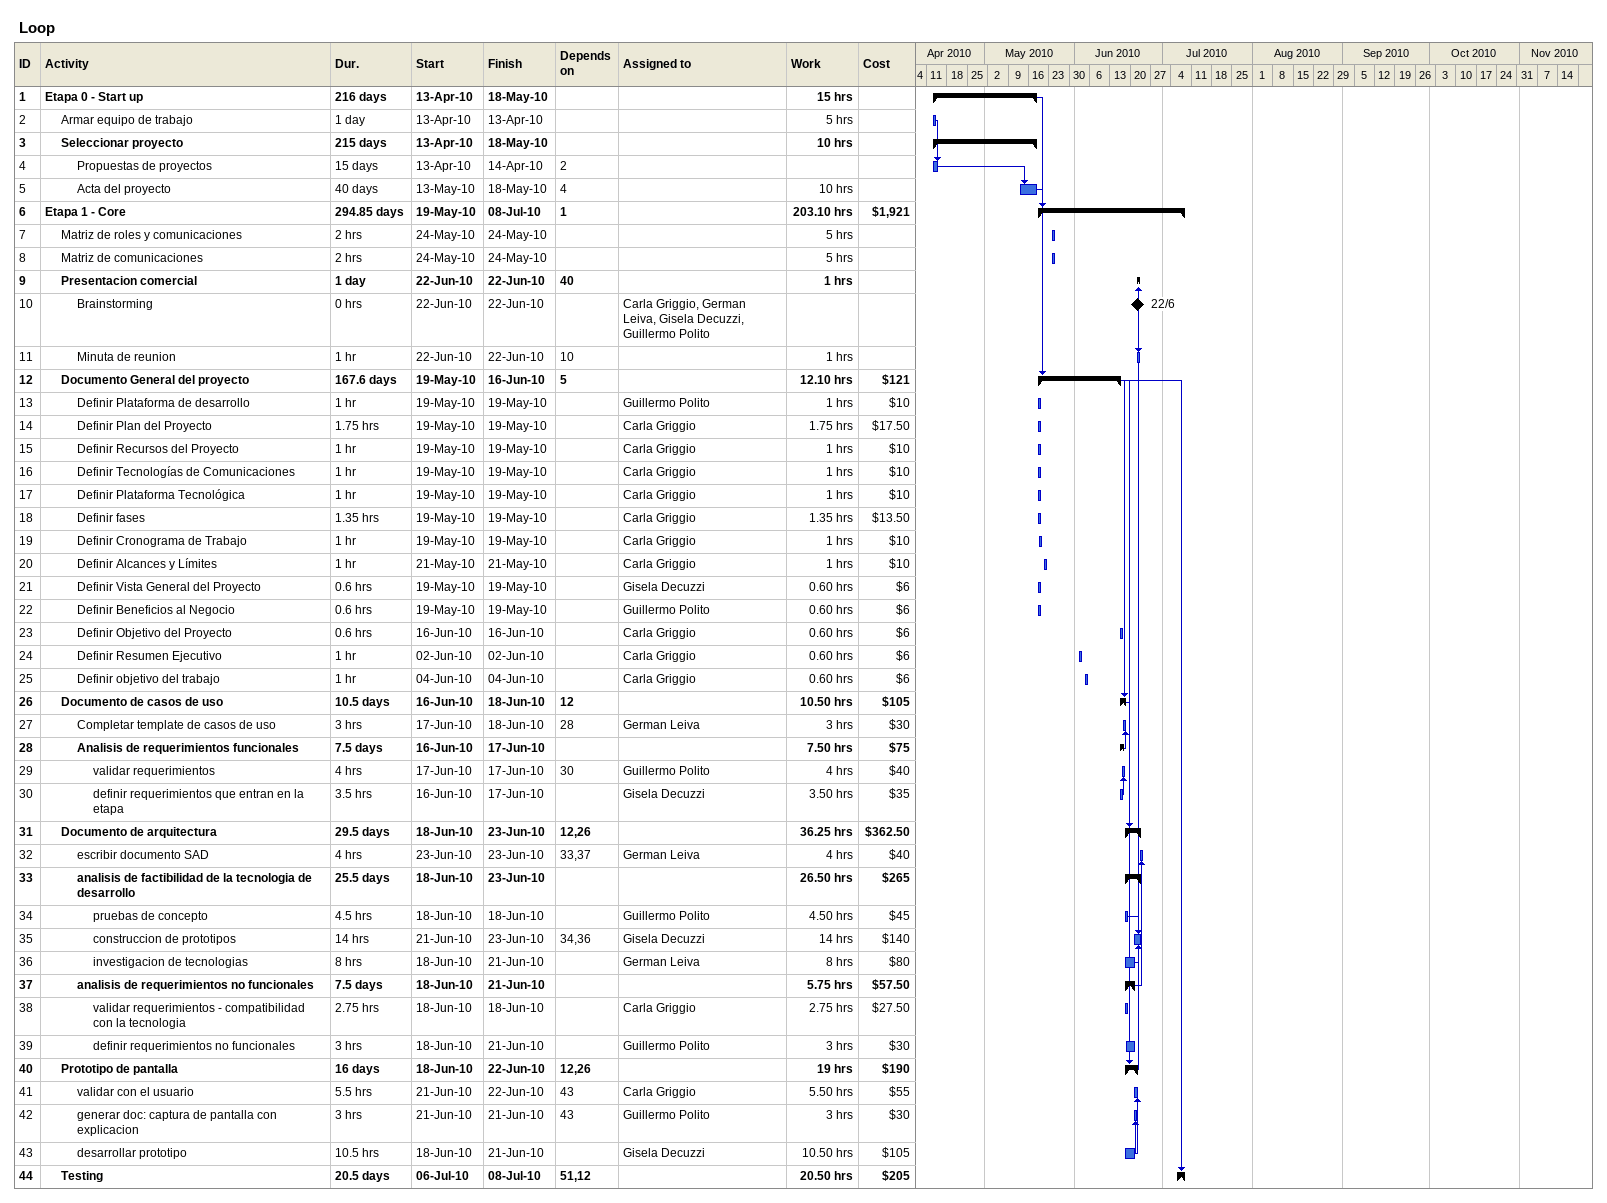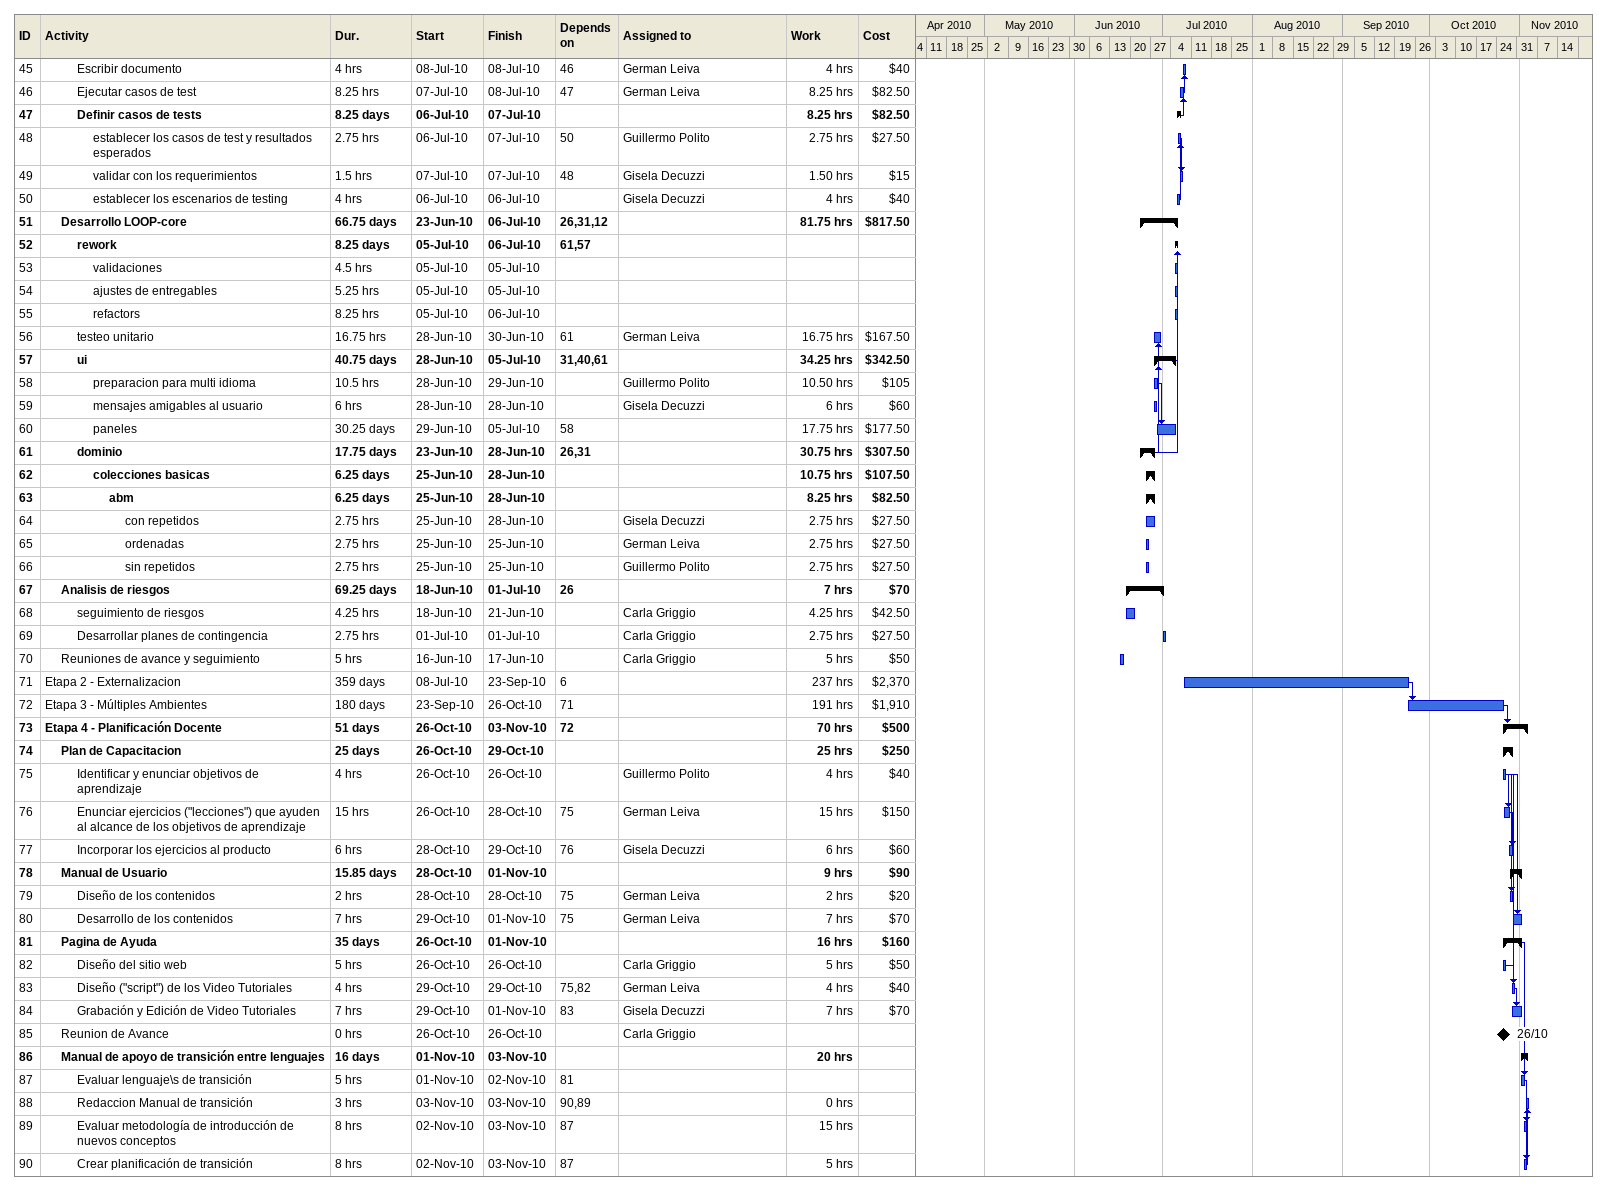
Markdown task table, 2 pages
Loop

| ID | Level | Task | Duration | Start | Finish | Predecessors | Resources | Work (h) | Cost ($) |
|---|---|---|---|---|---|---|---|---|---|
| 1 | 1 | **Etapa 0 - Start up** | 216d | 2010-04-13 | 2010-05-18 |  |  | 15 |  |
| 2 | 2 | Armar equipo de trabajo | 1d | 2010-04-13 | 2010-04-13 |  |  | 5 |  |
| 3 | 2 | **Seleccionar proyecto** | 215d | 2010-04-13 | 2010-05-18 |  |  | 10 |  |
| 4 | 3 | Propuestas de proyectos | 15d | 2010-04-13 | 2010-04-14 | 2 |  |  |  |
| 5 | 3 | Acta del proyecto | 40d | 2010-05-13 | 2010-05-18 | 4 |  | 10 |  |
| 6 | 1 | **Etapa 1 - Core** | 294.85d | 2010-05-19 | 2010-07-08 | 1 |  | 203.10 | 1921 |
| 7 | 2 | Matriz de roles y comunicaciones | 2h | 2010-05-24 | 2010-05-24 |  |  | 5 |  |
| 8 | 2 | Matriz de comunicaciones | 2h | 2010-05-24 | 2010-05-24 |  |  | 5 |  |
| 9 | 2 | **Presentacion comercial** | 1d | 2010-06-22 | 2010-06-22 | 40 |  | 1 |  |
| 10 | 3 | Brainstorming | 0h | 2010-06-22 | 2010-06-22 |  | Carla Griggio, German Leiva, Gisela Decuzzi, Guillermo Polito |  |  |
| 11 | 3 | Minuta de reunion | 1h | 2010-06-22 | 2010-06-22 | 10 |  | 1 |  |
| 12 | 2 | **Documento General del proyecto** | 167.6d | 2010-05-19 | 2010-06-16 | 5 |  | 12.10 | 121 |
| 13 | 3 | Definir Plataforma de desarrollo | 1h | 2010-05-19 | 2010-05-19 |  | Guillermo Polito | 1 | 10 |
| 14 | 3 | Definir Plan del Proyecto | 1.75h | 2010-05-19 | 2010-05-19 |  | Carla Griggio | 1.75 | 17.50 |
| 15 | 3 | Definir Recursos del Proyecto | 1h | 2010-05-19 | 2010-05-19 |  | Carla Griggio | 1 | 10 |
| 16 | 3 | Definir Tecnologías de Comunicaciones | 1h | 2010-05-19 | 2010-05-19 |  | Carla Griggio | 1 | 10 |
| 17 | 3 | Definir Plataforma Tecnológica | 1h | 2010-05-19 | 2010-05-19 |  | Carla Griggio | 1 | 10 |
| 18 | 3 | Definir fases | 1.35h | 2010-05-19 | 2010-05-19 |  | Carla Griggio | 1.35 | 13.50 |
| 19 | 3 | Definir Cronograma de Trabajo | 1h | 2010-05-19 | 2010-05-19 |  | Carla Griggio | 1 | 10 |
| 20 | 3 | Definir Alcances y Límites | 1h | 2010-05-21 | 2010-05-21 |  | Carla Griggio | 1 | 10 |
| 21 | 3 | Definir Vista General del Proyecto | 0.6h | 2010-05-19 | 2010-05-19 |  | Gisela Decuzzi | 0.60 | 6 |
| 22 | 3 | Definir Beneficios al Negocio | 0.6h | 2010-05-19 | 2010-05-19 |  | Guillermo Polito | 0.60 | 6 |
| 23 | 3 | Definir Objetivo del Proyecto | 0.6h | 2010-06-16 | 2010-06-16 |  | Carla Griggio | 0.60 | 6 |
| 24 | 3 | Definir Resumen Ejecutivo | 1h | 2010-06-02 | 2010-06-02 |  | Carla Griggio | 0.60 | 6 |
| 25 | 3 | Definir objetivo del trabajo | 1h | 2010-06-04 | 2010-06-04 |  | Carla Griggio | 0.60 | 6 |
| 26 | 2 | **Documento de casos de uso** | 10.5d | 2010-06-16 | 2010-06-18 | 12 |  | 10.50 | 105 |
| 27 | 3 | Completar template de casos de uso | 3h | 2010-06-17 | 2010-06-18 | 28 | German Leiva | 3 | 30 |
| 28 | 3 | **Analisis de requerimientos funcionales** | 7.5d | 2010-06-16 | 2010-06-17 |  |  | 7.50 | 75 |
| 29 | 4 | validar requerimientos | 4h | 2010-06-17 | 2010-06-17 | 30 | Guillermo Polito | 4 | 40 |
| 30 | 4 | definir requerimientos que entran en la etapa | 3.5h | 2010-06-16 | 2010-06-17 |  | Gisela Decuzzi | 3.50 | 35 |
| 31 | 2 | **Documento de arquitectura** | 29.5d | 2010-06-18 | 2010-06-23 | 12, 26 |  | 36.25 | 362.50 |
| 32 | 3 | escribir documento SAD | 4h | 2010-06-23 | 2010-06-23 | 33, 37 | German Leiva | 4 | 40 |
| 33 | 3 | **analisis de factibilidad de la tecnologia de desarrollo** | 25.5d | 2010-06-18 | 2010-06-23 |  |  | 26.50 | 265 |
| 34 | 4 | pruebas de concepto | 4.5h | 2010-06-18 | 2010-06-18 |  | Guillermo Polito | 4.50 | 45 |
| 35 | 4 | construccion de prototipos | 14h | 2010-06-21 | 2010-06-23 | 34, 36 | Gisela Decuzzi | 14 | 140 |
| 36 | 4 | investigacion de tecnologias | 8h | 2010-06-18 | 2010-06-21 |  | German Leiva | 8 | 80 |
| 37 | 3 | **analisis de requerimientos no funcionales** | 7.5d | 2010-06-18 | 2010-06-21 |  |  | 5.75 | 57.50 |
| 38 | 4 | validar requerimientos - compatibilidad con la tecnologia | 2.75h | 2010-06-18 | 2010-06-18 |  | Carla Griggio | 2.75 | 27.50 |
| 39 | 4 | definir requerimientos no funcionales | 3h | 2010-06-18 | 2010-06-21 |  | Guillermo Polito | 3 | 30 |
| 40 | 2 | **Prototipo de pantalla** | 16d | 2010-06-18 | 2010-06-22 | 12, 26 |  | 19 | 190 |
| 41 | 3 | validar con el usuario | 5.5h | 2010-06-21 | 2010-06-22 | 43 | Carla Griggio | 5.50 | 55 |
| 42 | 3 | generar doc: captura de pantalla con explicacion | 3h | 2010-06-21 | 2010-06-21 | 43 | Guillermo Polito | 3 | 30 |
| 43 | 3 | desarrollar prototipo | 10.5h | 2010-06-18 | 2010-06-21 |  | Gisela Decuzzi | 10.50 | 105 |
| 44 | 2 | **Testing** | 20.5d | 2010-07-06 | 2010-07-08 | 51, 12 |  | 20.50 | 205 |
| 45 | 3 | Escribir documento | 4h | 2010-07-08 | 2010-07-08 | 46 | German Leiva | 4 | 40 |
| 46 | 3 | Ejecutar casos de test | 8.25h | 2010-07-07 | 2010-07-08 | 47 | German Leiva | 8.25 | 82.50 |
| 47 | 3 | **Definir casos de tests** | 8.25d | 2010-07-06 | 2010-07-07 |  |  | 8.25 | 82.50 |
| 48 | 4 | establecer los casos de test y resultados esperados | 2.75h | 2010-07-06 | 2010-07-07 | 50 | Guillermo Polito | 2.75 | 27.50 |
| 49 | 4 | validar con los requerimientos | 1.5h | 2010-07-07 | 2010-07-07 | 48 | Gisela Decuzzi | 1.50 | 15 |
| 50 | 4 | establecer los escenarios de testing | 4h | 2010-07-06 | 2010-07-06 |  | Gisela Decuzzi | 4 | 40 |
| 51 | 2 | **Desarrollo LOOP-core** | 66.75d | 2010-06-23 | 2010-07-06 | 26, 31, 12 |  | 81.75 | 817.50 |
| 52 | 3 | **rework** | 8.25d | 2010-07-05 | 2010-07-06 | 61, 57 |  |  |  |
| 53 | 4 | validaciones | 4.5h | 2010-07-05 | 2010-07-05 |  |  |  |  |
| 54 | 4 | ajustes de entregables | 5.25h | 2010-07-05 | 2010-07-05 |  |  |  |  |
| 55 | 4 | refactors | 8.25h | 2010-07-05 | 2010-07-06 |  |  |  |  |
| 56 | 3 | testeo unitario | 16.75h | 2010-06-28 | 2010-06-30 | 61 | German Leiva | 16.75 | 167.50 |
| 57 | 3 | **ui** | 40.75d | 2010-06-28 | 2010-07-05 | 31, 40, 61 |  | 34.25 | 342.50 |
| 58 | 4 | preparacion para multi idioma | 10.5h | 2010-06-28 | 2010-06-29 |  | Guillermo Polito | 10.50 | 105 |
| 59 | 4 | mensajes amigables al usuario | 6h | 2010-06-28 | 2010-06-28 |  | Gisela Decuzzi | 6 | 60 |
| 60 | 4 | paneles | 30.25d | 2010-06-29 | 2010-07-05 | 58 |  | 17.75 | 177.50 |
| 61 | 3 | **dominio** | 17.75d | 2010-06-23 | 2010-06-28 | 26, 31 |  | 30.75 | 307.50 |
| 62 | 4 | **colecciones basicas** | 6.25d | 2010-06-25 | 2010-06-28 |  |  | 10.75 | 107.50 |
| 63 | 5 | **abm** | 6.25d | 2010-06-25 | 2010-06-28 |  |  | 8.25 | 82.50 |
| 64 | 6 | con repetidos | 2.75h | 2010-06-25 | 2010-06-28 |  | Gisela Decuzzi | 2.75 | 27.50 |
| 65 | 6 | ordenadas | 2.75h | 2010-06-25 | 2010-06-25 |  | German Leiva | 2.75 | 27.50 |
| 66 | 6 | sin repetidos | 2.75h | 2010-06-25 | 2010-06-25 |  | Guillermo Polito | 2.75 | 27.50 |
| 67 | 2 | **Analisis de riesgos** | 69.25d | 2010-06-18 | 2010-07-01 | 26 |  | 7 | 70 |
| 68 | 3 | seguimiento de riesgos | 4.25h | 2010-06-18 | 2010-06-21 |  | Carla Griggio | 4.25 | 42.50 |
| 69 | 3 | Desarrollar planes de contingencia | 2.75h | 2010-07-01 | 2010-07-01 |  | Carla Griggio | 2.75 | 27.50 |
| 70 | 2 | Reuniones de avance y seguimiento | 5h | 2010-06-16 | 2010-06-17 |  | Carla Griggio | 5 | 50 |
| 71 | 1 | Etapa 2 - Externalizacion | 359d | 2010-07-08 | 2010-09-23 | 6 |  | 237 | 2370 |
| 72 | 1 | Etapa 3 - Múltiples Ambientes | 180d | 2010-09-23 | 2010-10-26 | 71 |  | 191 | 1910 |
| 73 | 1 | **Etapa 4 - Planificación Docente** | 51d | 2010-10-26 | 2010-11-03 | 72 |  | 70 | 500 |
| 74 | 2 | **Plan de Capacitacion** | 25d | 2010-10-26 | 2010-10-29 |  |  | 25 | 250 |
| 75 | 3 | Identificar y enunciar objetivos de aprendizaje | 4h | 2010-10-26 | 2010-10-26 |  | Guillermo Polito | 4 | 40 |
| 76 | 3 | Enunciar ejercicios ("lecciones") que ayuden al alcance de los objetivos de aprendizaje | 15h | 2010-10-26 | 2010-10-28 | 75 | German Leiva | 15 | 150 |
| 77 | 3 | Incorporar los ejercicios al producto | 6h | 2010-10-28 | 2010-10-29 | 76 | Gisela Decuzzi | 6 | 60 |
| 78 | 2 | **Manual de Usuario** | 15.85d | 2010-10-28 | 2010-11-01 |  |  | 9 | 90 |
| 79 | 3 | Diseño de los contenidos | 2h | 2010-10-28 | 2010-10-28 | 75 | German Leiva | 2 | 20 |
| 80 | 3 | Desarrollo de los contenidos | 7h | 2010-10-29 | 2010-11-01 | 75 | German Leiva | 7 | 70 |
| 81 | 2 | **Pagina de Ayuda** | 35d | 2010-10-26 | 2010-11-01 |  |  | 16 | 160 |
| 82 | 3 | Diseño del sitio web | 5h | 2010-10-26 | 2010-10-26 |  | Carla Griggio | 5 | 50 |
| 83 | 3 | Diseño ("script") de los Video Tutoriales | 4h | 2010-10-29 | 2010-10-29 | 75, 82 | German Leiva | 4 | 40 |
| 84 | 3 | Grabación y Edición de Video Tutoriales | 7h | 2010-10-29 | 2010-11-01 | 83 | Gisela Decuzzi | 7 | 70 |
| 85 | 2 | Reunion de Avance | 0h | 2010-10-26 | 2010-10-26 |  | Carla Griggio |  |  |
| 86 | 2 | **Manual de apoyo de transición entre lenguajes** | 16d | 2010-11-01 | 2010-11-03 |  |  | 20 |  |
| 87 | 3 | Evaluar lenguaje\s de transición | 5h | 2010-11-01 | 2010-11-02 | 81 |  |  |  |
| 88 | 3 | Redaccion Manual de transición | 3h | 2010-11-03 | 2010-11-03 | 90, 89 |  | 0 |  |
| 89 | 3 | Evaluar metodología de introducción de nuevos conceptos | 8h | 2010-11-02 | 2010-11-03 | 87 |  | 15 |  |
| 90 | 3 | Crear planificación de transición | 8h | 2010-11-02 | 2010-11-03 | 87 |  | 5 |  |
